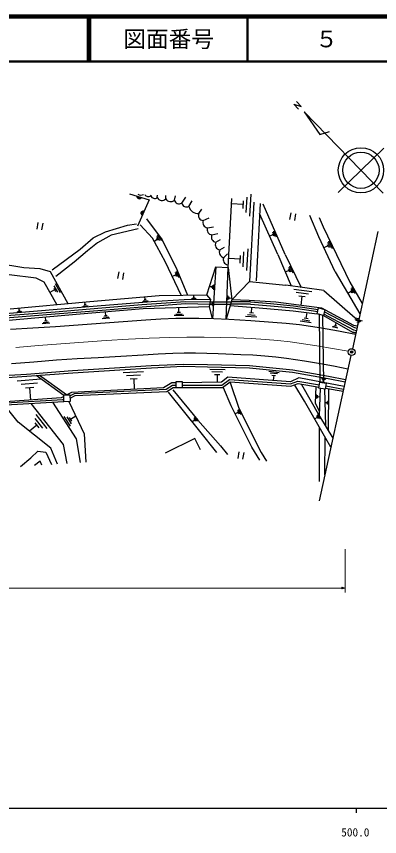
# Model space of a CAD drawing. Units: millimetres, scale not verified. Extents: x 40000 to 680000, y 20000 to 380000.
# Drawn here: x 492981 to 573204, y 198715 to 380000 of the extents above; entities that cross this region are included whole.
import ezdxf
from ezdxf.enums import TextEntityAlignment as Align

# ---------------------------------------------------------------- set-up
doc = ezdxf.new("R2010")
doc.units = ezdxf.units.MM
doc.header["$LTSCALE"] = 1000
doc.header["$PDMODE"] = 32
doc.header["$PDSIZE"] = 500
doc.linetypes.add('CHAIN', pattern=[18.5, 12, -1.5, 3.5, -1.5])
for name, color, linetype, lineweight in [('M-BGD', 7, 'Continuous', 25), ('M-BMK', 2, 'CHAIN', 13), ('M-BMK-OTRS', 5, 'Continuous', 25), ('M-STR-HTXT', 7, 'Continuous', 13), ('M-TTL', 2, 'Continuous', 140), ('M-TTL-BAND', 7, 'Continuous', 25), ('M-TTL-LINE', 7, 'Continuous', 50)]:
    doc.layers.add(name, color=color, linetype=linetype, lineweight=lineweight)
for name, color, linetype in [('M-BMK-SRVR', 7, 'Continuous'), ('M-OTRS', 6, 'Continuous'), ('M-TTL-TXT', 7, 'Continuous')]:
    doc.layers.add(name, color=color, linetype=linetype)
doc.styles.add('ＭＳ ゴシック', font='')
doc.styles.get('ＭＳ ゴシック').set_extended_font_data('MS Gothic')

# ---------------------------------------------------------------- blocks, each defined once
blk = doc.blocks.new('BUHIN6')
at = {"color": 3, "linetype": 'Continuous', "lineweight": 25}
blk.add_circle((0, 0), 746, dxfattribs=at)

msp = doc.modelspace()

# ---------------------------------------------------------------- linework, layer by layer
at = {"layer": 'M-BGD'}
for p, q in [((555901, 360074), (554815, 361179)), ((555324, 359519), (554248, 360625)), ((554248, 360625), (555901, 360074)), ((556543, 358890), (560009, 353891)), ((556543, 358890), (573971, 340965)), ((560009, 353891), (562140, 354568)), ((574110, 350864), (564072, 341104)), ((517929, 340785), (522275, 339430)), ((520537, 339907), (519630, 340189)), ((519635, 340122), (520494, 339854)), ((520440, 339806), (519654, 340051)), ((519679, 339978), (520373, 339761)), ((522275, 339430), (519702, 333651)), ((520297, 339719), (519720, 339899)), ((519813, 339805), (520169, 339694)), ((522681, 340361), (522729, 340567)), ((524096, 339939), (524147, 340502)), ((525989, 339676), (525959, 340420)), ((527883, 339413), (528088, 340323)), ((529492, 338714), (530423, 340074)), ((531101, 338016), (531796, 339210)), ((539766, 324490), (540578, 339754)), ((543104, 339248), (543005, 337536)), ((543729, 336673), (543922, 340036)), ((544784, 340735), (544505, 335867)), ((533252, 336460), (533967, 337374)), ((543055, 338392), (540511, 338538)), ((545441, 338966), (544434, 321440)), ((546798, 338642), (545958, 321521)), ((552355, 327355), (547465, 338483)), ((520721, 336862), (520569, 336522)), ((520580, 336391), (520826, 336944)), ((520908, 336976), (520612, 336311)), ((520649, 336240), (520984, 336992)), ((521057, 337003), (520691, 336180)), ((520738, 336132), (521124, 337000)), ((534222, 334881), (535577, 335498)), ((550700, 327354), (546689, 336412)), ((553582, 336567), (553323, 335090)), ((554457, 334890), (554716, 336368)), ((559769, 331311), (557832, 336011)), ((559821, 335536), (560734, 333478)), ((497744, 334474), (497484, 332996)), ((498618, 332797), (498877, 334274)), ((523037, 331021), (520335, 333929)), ((521734, 335241), (525209, 330639)), ((535191, 333303), (536547, 333526)), ((536161, 331724), (537465, 332049)), ((549523, 331975), (549734, 331495)), ((550052, 331360), (549637, 332304)), ((549775, 332614), (550375, 331248)), ((560734, 333478), (566665, 321239)), ((525890, 325651), (523037, 331021)), ((524128, 330762), (523464, 330261)), ((523959, 330985), (524297, 330539)), ((524659, 330477), (523996, 331354)), ((524063, 331711), (525022, 330440)), ((525209, 330639), (528430, 324037)), ((537029, 330064), (538058, 330697)), ((549629, 331735), (548915, 331421)), ((563374, 323570), (559769, 331311)), ((562334, 328822), (561765, 329997)), ((561925, 330397), (562749, 328695)), ((537898, 328405), (538941, 329018)), ((544079, 328617), (543805, 323849)), ((561781, 329277), (560892, 328846)), ((561636, 329576), (561926, 328978)), ((481317, 326701), (494613, 324508)), ((538767, 326746), (539579, 327521)), ((542385, 326322), (539893, 326465)), ((542433, 327161), (542337, 325484)), ((543045, 324638), (543234, 327932)), ((550700, 327354), (553639, 320462)), ((552355, 327355), (555898, 320113)), ((494613, 324508), (498142, 324315)), ((529372, 318381), (525890, 325651)), ((535016, 318448), (537020, 324625)), ((537020, 324625), (536320, 313165)), ((537020, 324625), (539766, 324490)), ((553286, 324844), (554030, 323324)), ((497321, 322129), (491398, 322915)), ((498142, 324315), (500423, 323626)), ((500423, 323626), (504343, 316539)), ((515588, 323550), (515329, 322072)), ((516463, 321873), (516722, 323351)), ((528135, 322820), (527416, 322518)), ((528034, 323062), (528237, 322578)), ((528552, 322438), (528153, 323389)), ((528296, 323697), (528874, 322321)), ((528430, 324037), (530798, 318398)), ((539284, 313087), (539766, 324490)), ((539766, 324490), (540572, 317326)), ((553162, 323841), (552368, 323453)), ((553031, 324108), (553292, 323574)), ((553658, 323436), (553145, 324486)), ((563374, 323570), (568860, 314232)), ((499085, 321277), (497321, 322129)), ((501909, 316313), (499085, 321277)), ((501513, 320944), (502620, 318941)), ((540572, 317326), (544434, 321440)), ((544434, 321440), (552479, 320585)), ((566665, 321239), (569359, 316528)), ((501412, 319580), (500366, 319002)), ((501218, 319933), (501607, 319228)), ((502111, 319066), (501345, 320450)), ((536197, 320204), (535574, 320242)), ((536210, 320413), (536184, 319994)), ((536360, 319782), (536411, 320605)), ((536623, 320776), (536550, 319584)), ((560924, 319418), (552479, 320585)), ((554267, 319721), (558210, 319176)), ((560924, 319418), (567838, 313403)), ((566947, 319164), (566225, 318751)), ((566808, 319407), (567086, 318921)), ((567438, 318813), (566892, 319768)), ((567003, 320113), (567794, 318731)), ((509213, 316989), (524507, 318323)), ((521658, 317415), (521205, 317378)), ((521431, 317397), (521376, 318070)), ((530015, 317356), (522745, 316898)), ((524507, 318323), (535016, 318448)), ((535939, 317419), (530015, 317356)), ((532671, 317557), (531676, 317546)), ((531829, 317716), (532516, 317723)), ((532345, 317879), (531995, 317875)), ((532170, 317877), (532164, 318397)), ((535939, 317419), (535016, 318448)), ((535664, 315882), (535939, 317419)), ((540572, 317326), (539284, 313087)), ((539638, 317288), (539680, 318282)), ((539841, 318120), (539812, 317433)), ((539976, 317596), (539991, 317946)), ((539984, 317771), (540503, 317749)), ((544419, 317201), (540572, 317326)), ((557504, 318597), (554780, 318974)), ((555367, 318257), (556754, 318065)), ((556061, 318161), (555776, 316100)), ((510824, 315918), (488312, 314038)), ((491575, 315357), (509213, 316989)), ((493615, 314991), (493568, 315561)), ((501514, 314735), (511853, 315595)), ((508799, 315931), (507609, 315832)), ((507778, 316048), (508600, 316116)), ((508381, 316288), (507962, 316253)), ((508171, 316270), (508120, 316892)), ((522745, 316898), (510824, 315918)), ((511853, 315595), (520695, 316287)), ((511892, 315097), (520733, 315788)), ((520695, 316287), (530320, 317013)), ((520733, 315788), (530333, 316513)), ((522111, 317028), (520821, 316922)), ((520993, 315404), (535664, 315882)), ((521004, 317156), (521895, 317229)), ((528889, 314559), (528866, 315651)), ((530320, 317013), (535843, 316883)), ((530333, 316513), (535754, 316385)), ((536320, 313165), (535664, 315882)), ((536155, 316401), (535739, 316427)), ((535754, 316383), (540261, 316406)), ((535843, 316883), (540431, 316907)), ((536163, 316541), (536146, 316261)), ((536264, 316120), (536297, 316669)), ((536438, 316783), (536390, 315988)), ((540147, 316067), (546583, 315619)), ((544653, 316385), (540262, 316408)), ((544673, 316885), (540431, 316907)), ((550283, 316805), (544419, 317201)), ((544653, 316385), (549090, 316046)), ((544673, 316885), (549138, 316544)), ((544905, 314426), (544987, 315724)), ((546583, 315619), (554106, 314897)), ((549090, 316046), (554093, 315565)), ((549138, 316544), (554154, 316062)), ((560426, 315521), (550283, 316805)), ((554093, 315565), (559543, 314743)), ((554154, 316062), (559659, 315231)), ((559424, 314249), (559737, 315556)), ((559737, 315556), (561142, 315220)), ((567535, 311645), (560426, 315521)), ((488308, 313688), (501514, 314735)), ((488347, 313190), (501556, 314237)), ((488475, 312641), (506187, 314161)), ((494191, 314680), (493100, 314589)), ((493254, 314787), (494008, 314850)), ((493807, 315007), (493424, 314975)), ((501556, 314237), (511892, 315097)), ((506187, 314161), (520993, 315404)), ((513053, 313832), (512460, 313784)), ((512756, 313808), (512685, 314689)), ((529948, 313899), (527859, 313855)), ((528177, 314213), (529620, 314244)), ((529257, 314567), (528522, 314551)), ((546095, 313537), (543613, 313694)), ((544026, 314087), (545741, 313979)), ((545342, 314399), (544469, 314454)), ((554106, 314897), (559424, 314249)), ((557011, 313239), (557196, 314526)), ((560829, 313913), (559424, 314249)), ((560095, 299121), (559899, 314135)), ((560897, 299002), (560702, 313943)), ((560788, 314282), (567467, 310729)), ((561142, 315220), (560829, 313913)), ((560829, 313913), (567230, 310191)), ((561023, 314723), (567638, 311205)), ((500348, 312215), (498663, 312069)), ((498901, 312375), (500065, 312476)), ((499754, 312718), (499161, 312666)), ((499457, 312692), (499381, 313573)), ((513644, 313326), (511958, 313189)), ((512198, 313494), (513363, 313589)), ((558126, 312257), (555664, 312612)), ((556107, 312971), (557808, 312726)), ((557444, 313176), (556578, 313301)), ((563454, 311639), (563595, 312300)), ((567749, 313131), (569391, 312724)), ((567838, 313403), (568637, 313205)), ((569067, 312511), (567932, 312792)), ((568149, 312463), (568726, 312320)), ((568437, 312391), (568225, 311533)), ((563998, 311091), (562733, 311361)), ((562976, 311532), (563850, 311345)), ((563676, 311592), (563231, 311687)), ((567948, 310033), (567230, 310191)), ((567230, 310191), (567953, 310055)), ((567467, 310729), (568073, 310606)), ((568267, 311502), (567535, 311645)), ((567638, 311205), (568179, 311095)), ((515816, 302409), (522764, 302832)), ((522764, 302832), (529845, 303157)), ((529845, 303157), (535204, 303038)), ((535204, 303038), (544478, 302837)), ((544478, 302837), (554054, 301873)), ((477637, 299826), (495230, 300945)), ((495230, 300945), (505380, 301702)), ((495264, 300447), (505414, 301203)), ((505380, 301702), (515816, 302409)), ((505414, 301203), (515846, 301910)), ((515846, 301910), (522791, 302333)), ((516573, 301264), (521044, 301502)), ((522791, 302333), (529851, 302657)), ((529851, 302657), (535193, 302538)), ((535193, 302538), (544447, 302338)), ((535679, 302015), (539061, 301942)), ((538522, 301384), (536185, 301434)), ((544447, 302338), (553986, 301377)), ((548749, 301552), (551026, 301323)), ((550633, 300975), (549060, 301134)), ((553986, 301377), (561824, 300000)), ((554054, 301873), (561916, 300492)), ((477673, 299327), (495264, 300447)), ((493136, 299472), (498395, 299864)), ((503422, 296181), (497325, 300600)), ((504043, 296348), (498097, 300658)), ((520388, 300712), (517298, 300547)), ((518100, 299880), (519673, 299964)), ((518886, 299922), (519011, 297586)), ((528251, 297900), (528257, 299304)), ((528257, 299304), (529599, 299298)), ((529599, 299298), (529593, 297894)), ((538289, 299134), (529597, 299015)), ((536751, 300886), (537941, 300861)), ((537346, 300873), (537308, 299106)), ((539701, 300270), (538289, 299134)), ((538321, 298511), (540060, 299730)), ((538480, 298011), (540202, 299219)), ((553524, 299218), (539701, 300270)), ((540060, 299730), (553541, 298806)), ((540202, 299219), (553613, 298300)), ((549412, 300734), (550213, 300653)), ((549813, 300694), (549693, 299504)), ((555369, 300134), (553524, 299218)), ((553541, 298806), (555171, 299402)), ((555171, 299402), (559906, 298570)), ((565372, 298172), (555369, 300134)), ((559798, 297840), (559990, 299136)), ((559990, 299136), (561393, 298929)), ((560346, 300019), (561323, 299835)), ((561140, 299699), (560464, 299826)), ((560602, 299640), (560946, 299575)), ((560774, 299608), (560678, 299096)), ((561824, 300000), (565605, 299245)), ((561916, 300492), (565711, 299734)), ((497642, 298918), (494008, 298647)), ((494969, 297881), (496819, 298019)), ((495894, 297950), (496099, 295202)), ((525487, 297921), (505143, 296908)), ((505819, 296668), (526046, 297618)), ((527318, 298984), (525487, 297921)), ((526046, 297618), (527483, 298489)), ((526197, 297124), (527623, 297989)), ((528255, 298997), (527318, 298984)), ((527483, 298489), (528253, 298490)), ((527533, 297491), (533084, 290741)), ((527623, 297989), (528251, 297990)), ((529593, 297894), (528251, 297900)), ((529593, 297993), (538480, 298011)), ((529595, 298493), (538321, 298511)), ((540385, 293950), (538722, 297878)), ((540222, 299112), (542112, 293433)), ((553613, 298300), (555216, 298887)), ((556642, 294942), (554489, 298482)), ((555216, 298887), (559833, 298075)), ((555933, 298615), (559936, 291653)), ((559037, 294508), (559169, 298192)), ((561202, 297632), (559798, 297840)), ((560107, 297794), (559880, 291745)), ((561068, 297652), (561236, 289504)), ((561393, 298929), (561202, 297632)), ((561231, 297830), (565148, 297142)), ((561304, 298325), (565254, 297631)), ((561952, 297703), (561854, 288484)), ((502882, 295661), (490602, 294843)), ((503425, 295961), (502882, 295661)), ((503419, 296337), (504805, 296361)), ((503444, 294833), (503419, 296337)), ((505143, 296908), (504130, 296349)), ((504805, 296361), (504831, 294856)), ((504809, 296156), (505819, 296668)), ((504818, 295600), (505949, 296174)), ((505949, 296174), (526197, 297124)), ((533513, 288313), (526575, 296911)), ((559237, 295516), (559269, 296411)), ((559415, 296266), (559393, 295647)), ((559540, 295795), (559551, 296110)), ((559545, 295953), (560013, 295936)), ((490617, 294611), (503223, 295352)), ((490649, 294112), (503357, 294859)), ((496173, 294437), (503319, 285355)), ((506225, 286658), (501053, 294723)), ((503223, 295352), (503434, 295458)), ((503357, 294859), (503443, 294902)), ((504831, 294856), (503444, 294833)), ((504561, 294852), (507968, 287733)), ((544980, 284802), (540385, 293950)), ((561324, 286699), (556642, 294942)), ((559916, 292685), (559037, 294508)), ((561541, 294604), (561125, 294609)), ((561543, 294744), (561540, 294464)), ((561664, 294329), (561670, 294879)), ((561805, 294999), (561797, 294204)), ((493395, 290293), (490740, 293654)), ((497271, 292010), (499732, 288882)), ((541911, 292427), (541306, 292125)), ((541810, 292630), (542012, 292223)), ((542293, 292119), (541894, 292919)), ((542001, 293194), (542577, 292036)), ((542112, 293433), (547012, 283589)), ((559455, 292076), (560050, 291041)), ((500586, 284540), (493395, 290293)), ((497047, 290192), (497913, 289092)), ((498822, 288955), (497122, 291116)), ((504932, 289409), (503536, 291587)), ((504120, 291483), (505084, 289978)), ((505191, 290571), (504699, 291337)), ((504945, 290954), (506083, 291684)), ((532332, 290759), (531850, 290363)), ((532199, 290921), (532466, 290597)), ((532739, 290562), (532215, 291199)), ((532254, 291468), (533013, 290546)), ((533084, 290741), (538073, 285053)), ((559415, 291364), (558874, 291053)), ((559310, 291546), (559519, 291182)), ((559783, 291102), (559372, 291817)), ((559936, 291653), (562894, 286765)), ((497480, 289642), (495845, 288355)), ((537284, 283586), (533513, 288313)), ((559948, 277173), (559938, 289139)), ((507160, 281396), (506225, 286658)), ((507968, 287733), (508286, 281472)), ((532402, 286721), (525839, 283427)), ((533656, 284223), (532402, 286721)), ((561131, 278647), (561211, 286897)), ((562457, 284753), (561324, 286699)), ((503319, 285355), (504105, 281189)), ((538073, 285053), (539575, 283183)), ((546780, 281917), (544980, 284802)), ((496161, 282407), (497747, 283894)), ((497747, 283894), (499475, 283679)), ((499475, 283679), (500727, 280960)), ((502024, 281048), (500586, 284540)), ((542144, 283785), (541885, 282308)), ((543019, 282109), (543278, 283586)), ((547012, 283589), (548244, 281660)), ((493869, 280495), (496161, 282407)), ((498242, 281688), (497012, 280708)), ((498630, 280818), (498242, 281688))]:
    msp.add_line(p, q, dxfattribs=at)
for points in [[(520579, 339959), (520507, 339861), (520423, 339785), (520297, 339709), (520174, 339685), (520051, 339684), (519903, 339730), (519802, 339801), (519715, 339891), (519654, 340025), (519626, 340136), (519624, 340257)], [(520785, 336084), (520696, 336167), (520630, 336259), (520570, 336393), (520560, 336518), (520573, 336641), (520636, 336782), (520718, 336874), (520818, 336951), (520958, 336995), (521071, 337010), (521192, 336998)]]:
    msp.add_lwpolyline(points, close=True, dxfattribs=at)
for points in [[(509905, 331089), (512659, 332357), (517496, 333844), (519501, 334173)], [(519885, 333035), (513899, 331653), (510872, 329945), (508713, 328183), (505743, 325686), (501679, 322506)], [(500873, 324011), (507030, 328576), (509905, 331089)], [(567869, 309666), (564141, 310408), (560396, 311093), (557979, 311473), (555542, 311796), (552600, 312116), (549640, 312376), (544777, 312719), (539910, 313003), (536603, 313146), (533285, 313229), (530748, 313241), (528210, 313192), (524885, 313061), (521551, 312868), (516573, 312506), (511585, 312104), (506607, 311722), (501618, 311395), (496640, 311097), (491654, 310781)], [(566212, 302038), (563399, 302613), (560568, 303130), (556612, 303779), (552647, 304368), (550259, 304673), (547855, 304919), (545215, 305104), (542561, 305230), (537574, 305395), (532577, 305530), (530059, 305550), (527542, 305510), (524257, 305362), (520974, 305154), (516013, 304821), (511042, 304548), (506431, 304304), (501814, 303999), (496842, 303607), (491863, 303178)]]:
    msp.add_lwpolyline(points, dxfattribs=at)
for radius in [5000, 4000]:
    msp.add_circle((569091, 345984), radius, dxfattribs=at)
for centre, radius, start, end in [((520471, 341817), 1304, 238.93267, 295.85275), ((522131, 341103), 923, 210.80956, 306.53284), ((523547, 340681), 923, 200.27262, 306.53284), ((525141, 340518), 1195, 208.95056, 315.21076), ((527035, 340254), 1195, 208.95056, 315.21076), ((528949, 339667), 1096, 193.4094, 299.66962), ((530558, 338968), 1096, 193.4094, 299.66962), ((533062, 338463), 2012, 192.84744, 275.41007), ((534329, 336034), 1158, 158.42188, 264.68209), ((535298, 334455), 1158, 158.42188, 264.68209), ((536268, 332877), 1158, 158.42188, 264.68209), ((537217, 331220), 1171, 154.50556, 260.76576), ((538086, 329560), 1171, 154.50556, 260.76576), ((538955, 327901), 1171, 154.50556, 260.76576), ((539824, 326242), 1171, 154.50556, 260.76576)]:
    msp.add_arc(centre, radius, start, end, dxfattribs=at)
at = {"layer": 'M-BMK'}
msp.add_lwpolyline([(492874, 306832), (497854, 307236), (502824, 307646), (507807, 308019), (512782, 308356), (517772, 308648), (522316, 308863), (526862, 309017), (530650, 309092), (534439, 309106), (538008, 309054), (541587, 308942), (544804, 308788), (548017, 308574), (550736, 308336), (553448, 308039), (556399, 307643), (559353, 307187), (562823, 306597), (566300, 305976)], dxfattribs=at)
msp.add_lwpolyline([(492874, 306832), (497854, 307236), (502824, 307646), (507807, 308019), (512782, 308356), (517772, 308648), (522316, 308863), (526862, 309017), (530650, 309092), (534439, 309106), (538008, 309054), (541587, 308942), (544804, 308788), (548017, 308574), (550736, 308336), (553448, 308039), (556399, 307643), (559353, 307187), (562823, 306597), (566300, 305976)], dxfattribs=at)
msp.add_lwpolyline([(492874, 306832), (497854, 307236), (502824, 307646), (507807, 308019), (512782, 308356), (517772, 308648), (522316, 308863), (526862, 309017), (530650, 309092), (534439, 309106), (538008, 309054), (541587, 308942), (544804, 308788), (548017, 308574), (550736, 308336), (553448, 308039), (556399, 307643), (559353, 307187), (562823, 306597), (566300, 305976)], dxfattribs=at)
msp.add_lwpolyline([(492874, 306832), (497854, 307236), (502824, 307646), (507807, 308019), (512782, 308356), (517772, 308648), (522316, 308863), (526862, 309017), (530650, 309092), (534439, 309106), (538008, 309054), (541587, 308942), (544804, 308788), (548017, 308574), (550736, 308336), (553448, 308039), (556399, 307643), (559353, 307187), (562823, 306597), (566300, 305976)], dxfattribs=at)
at = {"layer": 'M-BMK-OTRS'}
for p, q in [((572815, 332437), (567190, 306541)), ((566871, 305076), (559890, 272934))]:
    msp.add_line(p, q, dxfattribs=at)
at = {"layer": 'M-OTRS'}
msp.add_point((567033, 305825), dxfattribs=at)
at = {"layer": 'M-STR-HTXT'}
for p, q in [((565628, 262230), (565634, 252655)), ((565633, 253655), (403178, 253555))]:
    msp.add_line(p, q, dxfattribs=at)
for points in [[(565633, 253655), (564883, 253842), (564883, 253467)], [(565479, 253655), (564930, 253523), (564930, 253786)], [(565404, 253655), (564958, 253551), (564958, 253758)], [(565327, 253655), (564986, 253580), (564986, 253730)], [(565252, 253655), (565014, 253608), (565014, 253701)]]:
    msp.add_lwpolyline(points, close=True, dxfattribs=at)
for points in [[(565556, 253655), (564902, 253495), (564902, 253814), (565554, 253655)], [(565042, 253655), (565176, 253655), (565042, 253636), (565042, 253673), (565176, 253655)]]:
    msp.add_lwpolyline(points, dxfattribs=at)
at = {"layer": 'M-TTL'}
msp.add_line((680000, 380000), (40000, 380000), dxfattribs=at)
at = {"layer": 'M-TTL-BAND'}
for p, q in [((40000, 205000), (579000, 205000)), ((568000, 205000), (568000, 204000))]:
    msp.add_line(p, q, dxfattribs=at)
at = {"layer": 'M-TTL-LINE'}
for p, q in [((508747, 380000), (508747, 370000)), ((509247, 380000), (509247, 370000)), ((543997, 380000), (543997, 370000)), ((40000, 370000), (680000, 370000))]:
    msp.add_line(p, q, dxfattribs=at)

# ---------------------------------------------------------------- block references
at = {"layer": 'M-BMK-SRVR', "rotation": 44.19414}
msp.add_blockref('BUHIN6', (567031, 305808), dxfattribs=at)

# ---------------------------------------------------------------- texts
at = {"layer": 'M-TTL-BAND', "style": 'ＭＳ ゴシック'}
msp.add_text('500.0', height=1833, dxfattribs=at).set_placement((567844, 198195), align=Align.BOTTOM_CENTER)
at = {"layer": 'M-TTL-TXT', "style": 'ＭＳ ゴシック'}
for s, p in [('図面番号', (526622, 375000)), ('５', (561497, 375000))]:
    msp.add_text(s, height=3666, dxfattribs=at).set_placement(p, align=Align.MIDDLE_CENTER)

doc.saveas('drawing.dxf')
